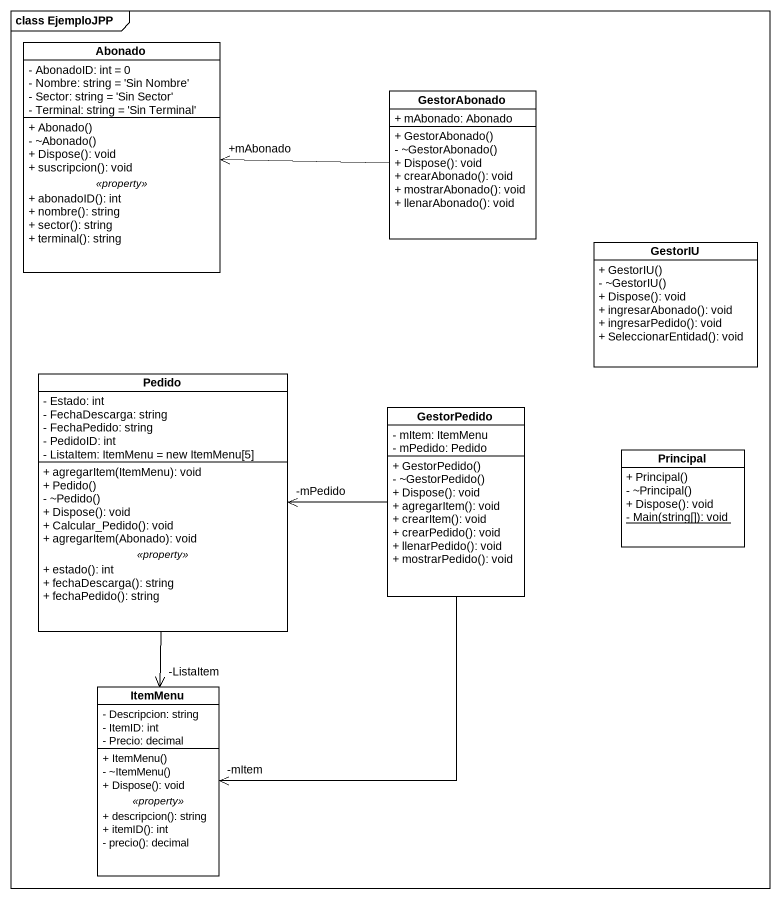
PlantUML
@startuml
mainframe class EjemploJPP
hide circle
hide empty members
skinparam classAttributeIconSize 0
class Abonado {
  - AbonadoID: int = 0
  - Nombre: string = 'Sin Nombre'
  - Sector: string = 'Sin Sector'
  - Terminal: string = 'Sin Terminal'
  --
  + Abonado()
  - ~Abonado()
  + Dispose(): void
  + suscripcion(): void
  .. <<property>> ..
  + abonadoID(): int
  + nombre(): string
  + sector(): string
  + terminal(): string
}
class GestorAbonado {
  + mAbonado: Abonado
  + GestorAbonado()
  - ~GestorAbonado()
  + Dispose(): void
  + crearAbonado(): void
  + mostrarAbonado(): void
  + llenarAbonado(): void
}
class GestorIU {
  + GestorIU()
  - ~GestorIU()
  + Dispose(): void
  + ingresarAbonado(): void
  + ingresarPedido(): void
  + SeleccionarEntidad(): void
}
class Pedido {
  - Estado: int
  - FechaDescarga: string
  - FechaPedido: string
  - PedidoID: int
  - ListaItem: ItemMenu = new ItemMenu[5]
  --
  + agregarItem(ItemMenu): void
  + Pedido()
  - ~Pedido()
  + Dispose(): void
  + Calcular_Pedido(): void
  + agregarItem(Abonado): void
  .. <<property>> ..
  + estado(): int
  + fechaDescarga(): string
  + fechaPedido(): string
}
class GestorPedido {
  - mItem: ItemMenu
  - mPedido: Pedido
  + GestorPedido()
  - ~GestorPedido()
  + Dispose(): void
  + agregarItem(): void
  + crearItem(): void
  + crearPedido(): void
  + llenarPedido(): void
  + mostrarPedido(): void
}
class Principal {
  + Principal()
  - ~Principal()
  + Dispose(): void
  {static} - Main(string[]): void
}
class ItemMenu {
  - Descripcion: string
  - ItemID: int
  - Precio: decimal
  --
  + ItemMenu()
  - ~ItemMenu()
  + Dispose(): void
  .. <<property>> ..
  + descripcion(): string
  + itemID(): int
  - precio(): decimal
}
GestorAbonado -left-> "+mAbonado" Abonado
Pedido --> "-ListaItem" ItemMenu
GestorPedido -left-> "-mPedido" Pedido
GestorPedido --> "-mItem" ItemMenu
@enduml
